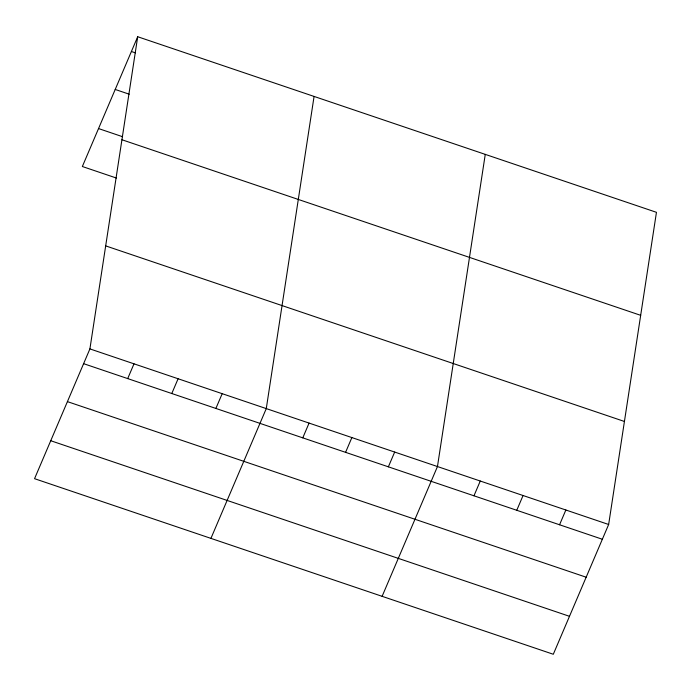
<?xml version="1.0" encoding="UTF-8"?>
<svg xmlns="http://www.w3.org/2000/svg" width="691" height="691" viewBox="0 0 691 691"><rect width="100%" height="100%" fill="white"/><g stroke="black" fill="none" stroke-linecap="round" stroke-linejoin="round"><path stroke-width="1.04" d="M89.908 348.903L137.699 36.735L656.45 212.318L608.65 524.486L553.301 654.265L34.55 478.682L89.908 348.903L608.65 524.486M314.077 96.429L266.277 408.597L210.928 538.384M485.263 154.369L437.463 466.546L382.114 596.324M137.699 36.735L82.35 166.514L116.416 178.045M127.697 378.599L134.002 363.829M171.791 393.525L178.097 378.754M215.886 408.441L222.191 393.68M302.779 437.852L309.076 423.082M345.578 452.337L351.874 437.576M388.368 466.822L394.673 452.061M473.966 495.793L480.262 481.031M516.764 510.286L523.061 495.516M559.555 524.771L565.86 510.001M131.402 51.505L135.41 52.862M115.216 89.459L129.243 94.209M98.537 128.561L122.583 136.706M121.927 139.746L640.678 315.329M105.68 245.884L624.431 421.467M83.611 363.673L602.353 539.256M67.416 401.626L586.167 577.21M50.737 440.728L569.488 616.312"/></g></svg>
